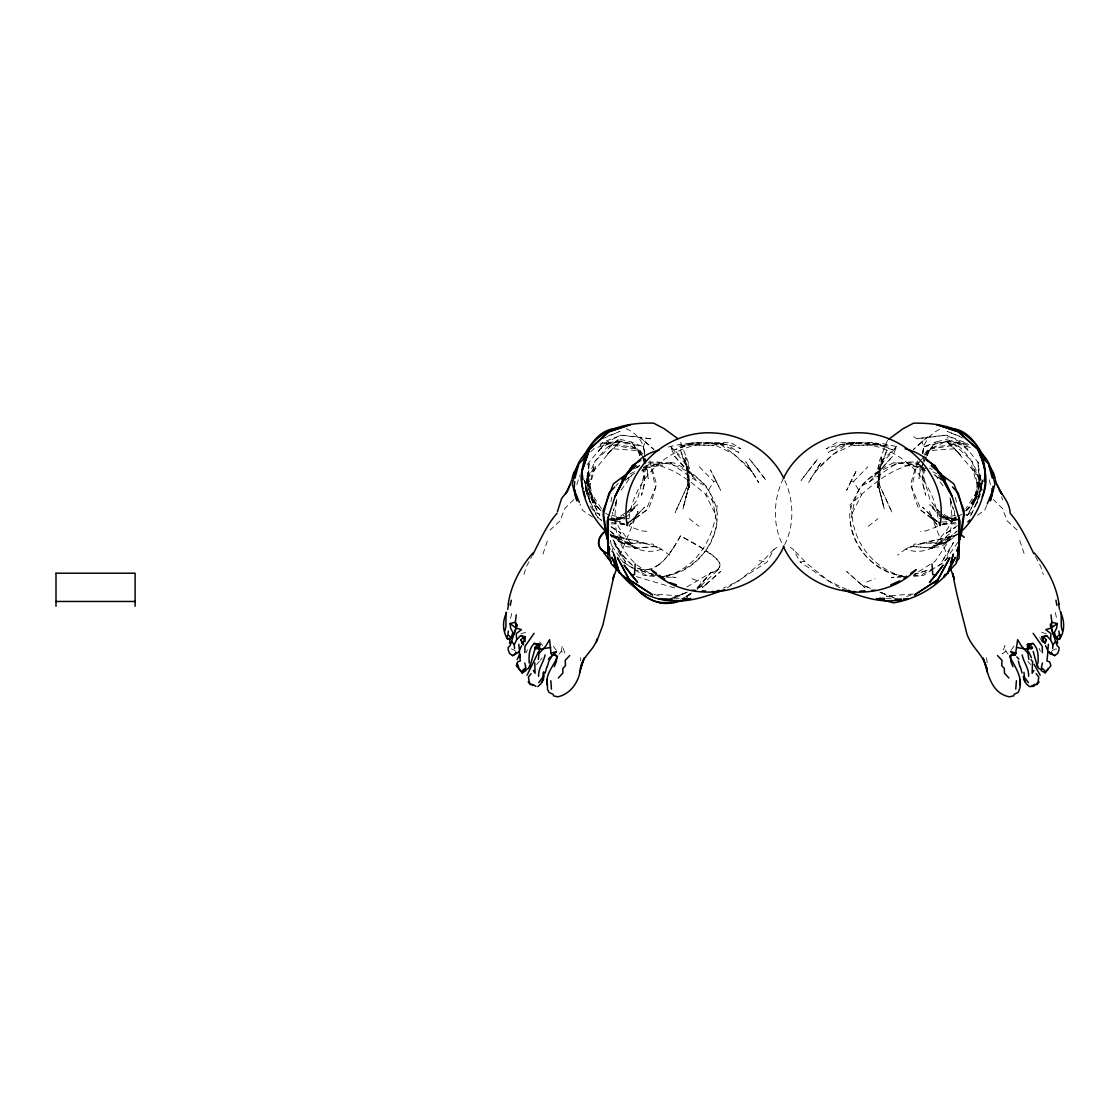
<?xml version="1.0" encoding="UTF-8"?>
<svg xmlns="http://www.w3.org/2000/svg" width="1120" height="1120" viewBox="0 0 1120 1120"><rect width="100%" height="100%" fill="white"/><g stroke="black" fill="none" stroke-linecap="round" stroke-linejoin="round"><path stroke-width="0.75" stroke-dasharray="5 3.75" d="M645.232 466.69L644.462 484.008L641.55 495.236L644.056 484.54L643.846 462.672M966.476 510.664C993.104 485.842 972.216 452.9 946.96 437.486M923.146 467.488L923.174 484.54L925.68 495.236L922.768 484.008L921.998 466.69M923.454 461.076L923.622 457.856M878.78 487.2L884.352 509.32L878.78 487.2L879.872 466.116L877.548 487.592L880.222 465.612L887.194 449.372L879.466 470.904L880.222 465.612L896.756 446.446L892.5 456.372L874.734 476.546L879.774 462.812L896.756 446.446M954.688 510.426L954.324 517.02L947.394 529.018L935.914 543.578L922.782 542.85L905.646 549.136L897.526 555.142M920.374 465.094L918.988 478.66L921.06 465.248M580.314 660.702L580.706 657.72M922.866 453.502L923.902 446.796L921.9 441.742L927.654 437.094L946.302 435.204L964.096 442.218L967.246 445.382L946.302 435.204L916.888 438.802L913.668 436.688M982.086 483.434L980.728 492.03L982.716 480.018L976.794 503.244L971.18 514.57M643.342 467.81L655.9 464.618C680.568 470.834 699.02 488.222 717.178 504.868C714.546 538.048 696.668 570.486 661.332 576.94C689.262 572.656 713.356 551.46 717.066 522.578C713.286 508.62 713.636 490.714 701.092 481.208C686.35 468.706 667.926 460.138 648.2 462.308M966.168 510.888L974.386 499.296L978.838 476.392L978.558 489.16L974.05 503.09L967.372 515.732L980.182 490.616L981.988 483.042M561.246 651.28L562.366 645.638L565.11 653.814L561.246 651.28L558.88 654.444M610.932 501.578L611.814 497.224M924.714 469L923.356 475.664L929.852 499.52L938 510.608M927.43 455.7L928.452 450.702L936.292 441.77L946.162 439.586L949.984 440.65L972.16 461.09L978.558 489.16L974.386 499.296M922.488 453.418L923.902 446.796L936.292 441.77L925.918 455.056M922.726 453.698C922.95 442.078 930.79 433.076 941.094 428.666M932.428 548.506L949.256 534.044C938.602 547.19 922.614 555.52 905.646 549.136L910.154 546.336L932.54 548.03L951.286 536.844L930.86 547.582L932.54 548.03L910.154 546.336M510.566 618.324L511.952 612.486M576.8 484.666L579.726 475.468M628.978 518.938C635.628 466.34 689.892 428.96 740.88 448.756L730.94 442.764L692.706 442.484L674.576 449.834L695.618 442.75L678.02 446.32L702.24 443.1L726.908 444.654L738.906 452.438L717.822 442.722L726.908 444.654C707.518 441.868 687.442 441.714 668.472 447.048M688.436 487.2L682.878 509.32L688.436 487.2L687.344 466.116L689.668 487.592L687.008 465.612L680.022 449.372L687.75 470.904L687.008 465.612L670.474 446.446L674.716 456.372L692.496 476.546L687.456 462.812L670.474 446.446M689.374 484.512L684.222 503.902L689.374 484.512L688.268 462.196L679.742 440.258M965.734 510.37L968.506 508.536L978.46 489.412L981.036 479.766L978.194 469.112L981.974 490.35M601.048 510.888L598.724 508.536L588.756 489.412L595.756 465.542L586.18 479.766L584.962 491.988L589.022 469.112L586.18 479.766C589.26 490.728 591.766 502.908 600.74 510.664M616.742 499.394L613.312 510.916L617.12 499.436C609.574 531.132 622.314 561.372 653.058 574.476L639.044 570.094L653.366 574.49M523.894 574.532L526.344 566.79L531.72 556.556M542.962 554.064L547.512 540.47M917.406 460.922L910.644 484.204L915.25 500.136L918.638 508.536L931.112 518.21L938.154 525.91L931.63 517.398L933.884 520.59L929.18 511.182L947.352 555.688M619.878 555.688L638.036 511.182L633.346 520.59L635.6 517.398L629.062 525.91M980.462 493.752L976.794 503.244L980.182 490.616L979.958 475.384L977.9 461.776L980.182 490.616L974.05 503.09L979.958 475.384L978.558 489.16L965.846 508.592M783.37 478.45C773.36 498.792 772.366 524.286 782.53 544.712M887.474 440.258L878.962 462.196L877.842 484.512L883.008 503.902L882.574 502.32M644.868 456.862L643.328 446.796L645.316 441.742L639.576 437.094L620.914 435.204L603.134 442.218L599.984 445.382L620.914 435.204L650.328 438.802L653.548 436.688M986.608 505.54L984.662 510.356L976.024 516.152M923.286 462.952L920.71 469.084L923.622 462.952M923.93 461.426L925.862 456.834M926.506 455.294L928.452 450.702L933.45 447.314L957.362 443.688L972.902 448.252M925.89 454.748L928.41 448.84L923.566 455.42M970.48 515.83L979.748 495.32M924.35 461.426L926.534 456.834M927.262 455.294L930.174 449.176L946.288 441.168L953.75 445.298L930.174 449.176L925.708 454.482M526.092 652.666L527.464 649.782M851.172 480.928L846.636 490.294L856.772 469.924L851.172 480.928L853.468 481.53L861.602 494.816L852.04 513.534C853.202 543.928 875.924 571.046 905.898 576.94C877.954 572.656 853.86 551.46 850.15 522.578C853.93 508.62 853.58 490.714 866.138 481.208C880.866 468.706 899.304 460.138 919.016 462.308M912.884 546.7L914.172 544.096L920.626 544.068L955.962 535.052L943.278 543.774L933.688 545.636L948.808 541.128L957.838 534.016M784.686 544.712C794.85 524.286 793.856 498.792 783.846 478.45M727.356 587.86L767.032 562.03L774.046 549.29L776.958 547.358M716.044 480.928L710.444 469.924L720.594 490.294L716.044 480.928L713.748 481.53L705.614 494.816L715.176 513.534M673.568 547.75L680.526 535.836L699.594 546.252L715.414 557.704A126 22.568 17.1 0 1 720.076 564.368L718.872 569.086L697.074 589.232M587.104 464.828C592.27 457.744 598.276 451.528 604.002 444.864L599.704 449.456M673.148 548.38L666.288 557.536L659.764 563.934M598.458 451.332L600.11 448.882L610.68 442.022L603.274 444.08L622.734 441.056L600.698 443.268M957.922 542.122L944.258 561.946L934.57 568.232M925.554 454.832L928.452 450.702L954.716 448.77L961.002 455.322L946.288 441.168L954.716 448.77L981.036 479.766L982.114 490.462M621.138 490.14L631.974 474.992L634.662 473.214M628.208 512.008L637.364 499.52L643.874 475.664L642.516 469M1011.052 650.118L1014.762 645.106M610.68 535.024L618.408 541.128L633.542 545.636L623.952 543.774L611.254 535.052L617.596 537.432L620.872 533.036L609.854 525.686M919.814 464.422L915.166 462.98L893.886 462.77C871.64 472.066 852.768 489.944 849.688 514.864C850.654 543.69 871.668 571.9 901.11 575.624M540.302 660.254L542.108 658M920.136 461.132L916.79 465.122L911.694 487.13L921.494 510.776L939.806 522.914M921.242 459.802L924.588 455.812M630.014 524.804L636.104 518.21L648.592 508.536L651.966 500.136L656.572 484.204L649.81 460.922M536.606 664.58L539.378 661.332M862.162 485.576L869.232 481.992L892.5 456.372M697.816 587.608L710.85 572.796L716.674 570.71L720.244 566.23A130.368 23.296 17.1 0 0 707.854 551.712M965.958 510.86L972.762 503.734L981.036 479.766L971.46 465.542L978.46 489.412M584.864 481.53L587.048 490.616L599.858 515.732L593.166 503.09L588.658 489.16L588.378 476.392L595.07 461.09L620.256 437.486M615.902 485.814L618.226 483.406M774.046 549.29L760.816 563.052L738.584 580.986L723.352 588.126M853.468 481.53L867.874 466.774M629.748 522.424L644.714 507.15L630.434 521.5M697.55 587.482L710.85 572.796A179.62 32.102 17.1 0 0 713.916 571.914M590.758 451.836L594.328 448.252L609.868 443.688L633.78 447.314L638.778 450.702L643.608 457.576M573.916 499.548L564.802 508.438L560.014 520.94L550.102 530.04M629.02 512.904L635.11 507.094L625.436 514.234M697.004 588.378L710.85 572.796L686.084 587.44M718.872 569.086L713.916 571.914M921.9 441.742L913.332 449.554L927.654 437.094L916.888 438.802M948.304 557.648L940.688 564.298L919.702 575.876L912.8 576.408M929.726 541.128L949.62 537.432L957.264 530.88M957.376 525.686L946.358 533.036L949.62 537.432L956.998 531.132M624.876 480.634L631.974 474.992M868.266 526.302L877.996 518.7M691.502 593.096L687.092 596.274M659.162 564.396L652.666 568.288M607.754 519.47L615.762 521.374L624.05 515.256M686.476 596.638L691.502 593.348M627.634 478.646L634.522 473.704M937.832 517.244C930.748 465.346 876.442 429.268 826.35 448.756L836.276 442.764L874.524 442.484L892.654 449.834L871.598 442.75L889.196 446.32L864.99 443.1L840.308 444.654L849.408 442.722L828.324 452.438L840.308 444.654L856.828 442.778L848.218 443.464C832.93 454.076 817.082 465.626 808.514 482.664L821.45 461.678L815.122 471.926L833.238 454.202L856.828 442.778L882.266 443.45L898.744 447.048M869.232 481.992L896.616 463.204L918.162 464.618L922.544 466.76M957.362 533.904L943.278 543.774L948.808 541.128L941.29 546.644L930.86 547.582M686.294 596.694L691.39 593.194M644.742 453.418L643.328 446.796L630.938 441.77L621.054 439.586L617.232 440.65L606.564 447.902L595.07 461.09L588.658 489.16L592.83 499.296L598.724 508.536M685.874 596.484L691.026 593.026M625.072 513.058L615.37 519.54L610.75 519.26M626.458 512.134L637.546 504.728L627.494 516.054L610.862 518.882M627.424 522.914L645.736 510.776L655.522 487.13L650.44 465.122M966.448 515.536L970.466 512.862L965.72 514.99M956.018 516.782L951.846 519.54L938.91 518.546M1005.984 651.28L1002.12 653.814L1004.864 645.638L1005.984 651.28L1008.336 654.444M933.184 569.128L923.482 575.414L913.164 575.512M686.196 596.806L690.452 594.104M946.358 533.036L955.668 527.38M608.706 446.586L617.568 441.476L630.238 443.072M956.284 517.23L951.846 519.54L942.76 516.922M957.768 516.46L962.206 514.15L957.222 515.088M636.552 467.264L639.604 465.724M680.764 599.228L684.586 597.352M630.042 473.928L635.894 471.072M644.672 466.76L649.068 464.618L673.344 462.77C695.59 472.066 714.462 489.944 717.542 514.864C716.562 543.69 695.548 571.9 666.12 575.624M636.384 467.138L639.464 465.626M1052.142 650.636L1055.768 648.872L1058.96 650.076M937.482 526.428L926.282 530.838L920.43 531.356M611.002 519.246L615.762 521.374L624.134 517.552L611.058 518.672M941.794 522.046L951.468 521.374L956.214 519.246M641.536 470.848L655.9 464.618L662.452 465.192L640.206 468.608M602.924 438.578L619.976 431.424L607.53 436.254M697.62 587.972L705.698 584.668L720.524 571.522L702.296 587.72L705.698 584.668L696.57 588.378M670.404 598.668L687.442 592.102M681.352 594.58L687.904 591.948L673.61 597.436M866.712 581.966L875.224 578.774M949.62 537.432L955.962 535.052M520.898 633.892L525.63 632.24M941.948 524.538L956.242 519.582M906.402 596.54L912.814 594.384M713.216 445.326L686.588 444.808L713.216 445.326L719.012 443.464C734.3 454.076 750.134 465.626 758.716 482.664L745.766 461.678L752.108 471.926L733.978 454.202L710.388 442.778L719.012 443.464M633.444 468.79L638.106 467.334M648.956 463.946L652.05 462.98L673.344 462.77M913.85 574.49L928.186 570.094L914.172 574.476L935.326 561.036L949.074 540.428L952.252 519.176L949.984 497.742L953.414 509.264L949.564 497.784M624.456 516.922L615.37 519.54L610.932 517.23M673.414 598.052L681.044 596.022L653.968 594.02M636.37 547.582L634.676 548.03L615.93 536.844L636.37 547.582L625.926 546.644L618.408 541.128L623.952 543.774L609.868 533.904M649.81 569.268L643.804 569.842L637.238 568.148M940.758 512.134L929.67 504.728L939.736 516.054L951.468 521.374L959.476 519.47M923.902 446.796L949.984 440.65M935.914 543.578L939.946 542.752L922.782 542.85M942.242 517.916L955.556 515.41M790.272 547.358L793.17 549.29L800.184 562.03L808.108 560.658M942.074 524.79L955.794 522.424M936.992 443.072L949.648 441.476L963.942 444.08L956.536 442.022L967.12 448.882L980.112 464.828M644.448 542.85L631.316 543.578L627.284 542.752L644.448 542.85L661.57 549.136C644.616 555.52 628.614 547.19 617.974 534.044L634.676 548.03L657.076 546.336L669.704 555.142M902.706 576.002L891.24 577.514L901.012 577.136M609.21 519.162L624.134 517.552M628.306 518.546L615.37 519.54L611.212 516.782M657.076 546.336L634.788 548.506M913.262 594.02L886.172 596.022L893.802 598.052M956.48 519.26L951.846 519.54L942.144 513.058M674.086 598.892L682.43 598.514M854 445.326L880.642 444.808L854 445.326L848.218 443.464M942.872 523.852L956.186 523.866M611.044 523.866L626.01 523.852M655.788 575.526L643.734 575.414L634.046 569.128M666.204 577.136L675.976 577.514L664.51 576.002M886.466 598.584L893.144 598.892M615.762 521.374L623.812 521.934M654.416 576.408L647.514 575.876L637.028 570.094M956.172 518.672L943.082 517.552L958.02 519.162M646.8 531.356L640.934 530.838L629.734 526.428M927.01 468.608L904.764 465.192L911.316 464.618L923.874 467.81M893.886 462.77L896.616 463.204M650.328 438.802L639.576 437.094L653.814 449.526M939.736 516.054L956.354 518.882M611.436 522.424L625.142 524.79M759.122 560.658L767.032 562.03M610.218 531.132L617.596 537.432L637.504 541.128L646.59 544.068L653.044 544.096L654.346 546.7M611.674 515.41L624.974 517.916M638.764 568.82C659.428 574.28 672.028 550.732 680.512 535.892L707.966 551.74M611.254 535.052L637.504 541.128M617.232 440.65L643.328 446.796M636.23 576.59L676.83 588.588M654.402 594.384L660.828 596.54M610.974 519.582L625.268 524.538M1041.6 632.24L1046.318 633.892M893.62 597.436L879.312 591.948L896.812 598.668M691.992 578.774L700.518 581.966M959.686 436.254L947.24 431.424L962.738 437.92M870.646 588.378L861.518 584.668L846.706 571.522L864.92 587.72L861.518 584.668L871.22 588.644M879.788 592.102L885.864 594.58M925.68 470.848L911.316 464.618C886.662 470.834 868.196 488.222 850.038 504.868L852.04 513.534M599.914 514.276L596.75 512.862L600.782 515.536M846.916 589.554L828.646 580.986L800.184 562.03M511.448 648.872L515.088 650.636M932.792 471.786L937.188 473.928M670.6 463.204L697.984 481.992L705.054 485.576M929.362 468.02L932.316 469.658M635.53 569.254L626.542 564.298L620.186 558.754M958.524 446.586L949.648 441.476L944.496 441.056L966.532 443.268L970.186 445.746M626.136 428.666C636.44 433.076 644.266 442.078 644.49 453.698M611.562 527.38L620.872 533.036M839.86 587.86L828.646 580.986L806.414 563.052L793.17 549.29M632.66 568.232L622.958 561.946L610.274 543.536M605.654 513.114L609.826 515.872M601.58 520.17L597.45 517.412L601.678 520.408M592.648 517.118L582.568 510.356L579.964 503.944M934.08 474.698L940.968 479.64M632.632 565.474L621.6 553.966L610.442 534.814C616.378 546.63 623.056 558.964 634.242 566.608M940.408 513.212L932.106 507.094L940.646 515.228M941.78 514.234L951.468 521.374M689.234 518.7L698.95 526.302M942.354 480.634L935.256 474.992L945.098 488.768M609.952 530.88L617.596 537.432M611.296 551.012L613.83 553.224M645.316 441.742L653.884 449.554M1017.128 530.04L1007.216 520.94L1002.414 508.438L993.314 499.548M936.796 521.5L922.516 507.15L937.482 522.424M699.342 466.774L713.748 481.53M600.138 509.67L594.468 503.734L586.18 479.766L612.514 448.77L620.928 441.168L637.056 449.176L641.522 454.482M674.716 456.372L697.984 481.992M967.512 449.456L963.228 444.864L968.758 451.332M539.56 641.858L542.668 645.47M1027.852 661.332L1030.624 664.58M631.316 543.578L619.836 529.018L612.906 517.02L612.626 512.078M641.312 455.056L630.938 441.77L638.778 450.702L640.71 455.294M642.348 456.386L645.456 460.376M553.392 646.366L556.178 650.118M642.698 454.104L638.82 448.84L641.326 454.748M644.574 458.948L646.506 461.692M590.324 506.198L599.956 520.52M938.476 475.426L941.206 479.514M601.384 508.592L588.658 489.16L587.272 475.384L589.316 461.776L587.048 490.616L590.422 503.244L594.636 511.742M1039.766 637.546L1041.6 640.85M1035.496 556.556L1040.872 566.79L1043.336 574.532M1039.066 648.354L1040.438 651.224M639.968 455.294L637.056 449.176L613.48 445.298L620.928 441.168L606.214 455.322L612.514 448.77L638.778 450.702L639.8 455.7M645.05 466.018L646.506 469.084L645.218 466.018M596.022 514.262L586.768 493.752L584.5 480.018L590.422 503.244L586.768 493.752L584.878 481.712M1001.574 496.86L1002.666 500.024M1019.718 540.47L1024.268 554.064M643.216 459.172L644.672 463.526M989.226 479.78L992.04 491.19M1055.264 612.486L1056.65 618.324M643.944 459.284L644.966 463.568M610.302 540.288L613.452 553.616M955.402 497.224L956.592 503.034M592.83 499.296L588.378 476.392L588.756 489.412M645.134 458.542L645.904 463.568M646.156 465.248L648.228 478.66L646.842 465.094M986.524 657.72L987.294 663.698M643.608 457.856L643.762 461.076M587.272 475.384L587.048 490.616L593.166 503.09L587.272 475.384M881.426 457.296L879.116 484.288L892.108 512.582L879.116 484.288L881.426 457.296M688.1 484.288L675.122 512.582L688.1 484.288L685.804 457.296L688.1 484.288M953.582 542.234L947.884 553.35L941.64 561.96L953.582 542.234M809.284 469.588L801.08 480.438L817.838 458.85L809.284 469.588M757.932 469.588L749.392 458.85L766.136 480.438L757.932 469.588M625.576 561.96L619.332 553.35L613.634 542.234L625.576 561.96"/><path stroke-width="1.5" d="M1032.458 662.858L1032.15 673.274L1033.914 670.39M524.888 652.624L524.93 646.422L534.086 633.304M508.186 604.408C510.734 585.732 520.408 567.224 532.868 553.07M509.67 643.426L509.81 639.422L514.206 633.612L517.02 625.114L515.368 622.272L516.208 614.838M529.214 663.082C528.878 656.124 528.71 648.704 534.268 643.426L539.882 644.392L538.384 659.414M524.972 641.802L525.238 636.692L520.478 635.796L516.656 639.744L514.29 644.812L514.57 648.48M1009.848 656.852C1015.574 667.716 1024.548 679.952 1018.136 692.44L1013.908 694.442M506.044 612.374L505.918 626.78L504.84 631.008M1016.218 653.142L1010.562 651.518L1013.068 653.73L1012.466 654.556L1015.406 654.99L1017.66 639.688L1021.342 645.918L1027.908 653.142L1028.832 659.414M1052.646 648.48L1052.926 644.812L1050.574 639.744L1050.966 633.626L1045.758 629.622L1051.204 628.026L1051.862 622.272L1051.008 614.838M635.222 563.976L634.494 574.574L631.442 575.218L624.078 565.166L637.742 582.484L631.442 575.218M574.672 481.502L574.112 489.51L579.32 502.334M574.896 478.296L578.858 463.778L585.998 456.61M554.148 653.73L554.75 654.556L551.81 654.99L551.012 653.142L556.654 651.518L554.148 653.73L556.71 656.74L556.36 661.654L554.246 666.694M958.384 553.49L958.958 545.79L956.97 550.62M1019.928 684.194L1019.872 684.908L1020.32 679.448M1015.756 689.094L1016.414 680.722M1038.016 663.082C1038.338 656.124 1038.52 648.704 1032.962 643.426L1029.588 644.28L1027.39 648.872L1031.744 648.648L1031.828 647.528M1060.15 634.312L1059.786 638.862L1057.252 639.52M1047.956 649.236L1048.404 644.28M543.27 672.35L542.78 677.306L538.706 682.64M538.622 676.312C538.132 668.374 543.62 662.424 545.062 654.934M508.34 630.98L507.892 634.718L511.434 637.924L512.792 632.282L510.636 628.32L510.048 623.546L515.368 622.272L516.012 628.026L510.188 645.512L508.102 647.584L508.256 650.076L509.516 653.352L512.54 655.62L519.61 651.7M984.018 481.474C986.566 470.82 984.088 459.662 979.258 450.03C965.79 426.916 937.958 422.8 913.57 423.178L903.042 428.694L888.51 439.404M1047.606 651.7L1054.69 655.62L1057.714 653.352L1058.96 650.076L1059.114 647.584L1057.042 645.512L1050.196 625.114L1051.862 622.272L1057.182 623.546L1056.594 628.32L1054.424 632.282L1055.796 637.924L1059.786 638.862C1065.316 630.182 1064.434 619.906 1060.066 610.932M1038.128 681.604L1038.772 677.096L1036.182 673.68M959.868 539.294L964.194 510.818L953.876 483.896L937.79 471.814M553.252 695.758L557.788 696.822C570.766 694.106 579.488 681.128 580.426 668.43C582.078 656.488 594.202 650.076 597.03 638.988M991.396 497.588L992.726 489.524L990.29 500.976L994.938 484.162C992.32 472.864 990.15 459.494 979.846 452.48M507.71 609.364L508.732 603.386M614.082 575.162L602.952 624.806L596.568 641.886M510.328 605.402L511.308 600.236M521.64 645.694L519.19 650.986L520.324 660.94L517.58 661.906L516.292 665.7L522.186 672.812L522.648 670.404L525.84 667.548L524.776 662.998M557.396 511.756L561.624 498.456L566.818 491.862M1042.44 662.998L1041.376 667.548L1044.568 670.404L1045.044 672.812L1050.924 665.7L1049.636 661.906L1046.906 660.94L1048.04 650.986L1045.576 645.694M625.212 479.206L626.598 473.494L630.602 470.582M515.844 652.008L515.354 654.01L512.54 655.62M546.896 679.448L547.344 684.908C544.964 674.212 553.672 666.092 557.382 656.852M628.138 522.34L627.298 525.728C617.428 474.362 664.902 428.96 714.77 433.034C743.414 434.728 771.484 452.27 783.846 478.45M982.17 496.692C990.038 480.802 984.046 464.282 977.69 449.218L958.454 431.83L936.684 424.592L958.454 431.83L977.69 449.218C992.978 476.084 983.64 508.914 962.99 529.942M579.866 672.098L584.15 658L580.426 668.43M613.984 574.994L612.85 579.334L616.938 567.854M545.202 673.008L546.742 667.198M547.26 666.806L548.898 661.024L552.888 654.78L555.492 655.144M949.522 566.874L947.646 573.286C933.38 588.868 914.564 599.34 893.704 602.826L876.358 598.458M950.474 563.668L953.302 554.036L950.068 567.588L947.646 573.286L955.486 557.34L950.334 565.824M572.012 478.408L573.776 472.598L578.564 465.094M959.49 539.896L961.52 533.54L964.082 515.228L958.286 493.066L952.476 487.032M1042.258 641.802L1041.992 636.692L1043.504 636.86L1046.29 639.828L1045.03 643.538L1043.084 640.57L1043.504 636.86L1046.752 635.796L1050.574 639.744M517.02 625.114L516.012 628.026L521.472 629.622L516.264 633.626L516.656 639.744M506.604 612.486C502.404 621.026 502.39 630.7 507.444 638.862L509.964 639.52M542.024 682.066L544.012 676.438L543.872 671.874M571.788 479.766L567.854 490.546L565.516 493.92L569.842 485.072M956.872 551.152L959.28 544.628L960.036 521.178L952.168 496.566L934.668 465.43L926.548 460.376M529.816 666.778L535.388 647.528M987.252 503.944L993.104 489.51L992.88 486.304M529.844 665.322L528.458 668.542L525.56 669.564M538.398 652.008L527.03 675.262M517.188 659.554L519.792 654.052L520.184 656.978M783.37 478.45C795.746 452.27 823.802 434.728 852.446 433.034C902.314 428.96 949.788 474.362 939.932 525.728L939.092 522.34M783.888 546.266C762.342 595.714 688.66 607.768 651.056 569.646L656.544 573.384M640.668 460.376L632.562 465.43L627.466 473.186L615.048 496.566L608.328 517.034L607.18 521.178L608.062 558.348L611.184 561.75M582.554 457.744C589.932 445.172 599.704 429.114 616 428.512M659.106 450.114C636.09 455.196 624.106 476.77 615.048 496.566L622.664 480.354L632.562 465.43M1046.29 639.828L1044.218 642.432M543.69 678.916L540.904 683.788L537.81 686.588M532.574 555.086C540.064 540.722 546.154 525.7 557.074 513.268M945.182 574.294L943.474 577.122L956.34 563.332L959.28 544.628L958.902 517.034L959.154 558.348L956.032 561.75M525.238 636.692L523.726 636.86L520.94 639.828L523.614 644.77L522.186 643.538L524.132 640.57L523.726 636.86L520.478 635.796M1036.938 684.684L1038.982 681.73L1034.46 685.566M1031.744 648.648L1032.43 647.668L1029.588 644.28L1027.348 644.392L1027.908 653.142M517.412 663.656L519.162 669.018L522.186 672.812L524.118 670.068M1027.39 648.872L1029.154 646.408L1027.32 648.718M935.788 575.218L943.138 565.166L929.474 582.484L935.788 575.218L932.736 574.574L931.994 563.976M531.048 673.68L528.458 677.096L529.102 681.604M1052.926 644.812L1055.558 641.396M1048.068 669.018L1045.044 672.812L1041.124 670.53M603.68 532.574C595.126 539.182 598.22 552.174 609 553.798M534.268 643.426L537.642 644.28L539.826 648.872L535.472 648.648L534.786 647.668L537.642 644.28L539.882 644.392M1012.984 666.694L1010.87 661.654L1010.506 656.74L1013.068 653.73M605.878 530.194L601.384 535.472A182.322 36.736 -16.5 0 0 598.444 543.368C598.542 548.534 603.512 551.628 607.782 553.336M558.348 678.006L562.828 673.106L562.856 668.472L565.474 665.658L565.208 660.352L569.744 655.564M604.366 531.79L605.094 530.992M1057.182 623.546L1051.344 627.914L1053.01 633.612L1057.42 639.422L1057.546 643.426M539.308 653.142L545.888 645.918L549.556 639.688L551.012 653.142M548.366 659.078L550.396 656.95M614.74 487.032L608.944 493.066L603.148 515.228L605.696 533.54L608.748 543.06M621.712 479.78L626.346 474.95M934.976 583.758L938.378 580.258M1055.796 637.924L1059.324 634.718L1058.89 630.98M587.384 452.48C577.066 459.494 574.896 472.864 572.278 484.162L576.926 500.976L576.226 496.454M627.466 473.186L636.146 465.64M967.75 521.906L970.004 519.96M556.71 656.74L557.648 656.026M629.426 471.814L613.354 483.896L603.036 510.818L607.348 539.294M899.71 580.86L890.722 584.864M903.826 578.06L906.57 576.184M910.686 573.384L916.16 569.646C878.556 607.768 804.888 595.714 783.328 546.266M724.556 589.582C706.454 596.33 685.23 604.45 665.742 599.27L672.42 598.962M1031.282 686.392L1034.558 684.404M522.186 672.812L526.106 670.53M551.81 654.99L554.75 654.556M718.788 590.268L715.75 591.696L712.362 591.486M1010.982 655.396L1013.796 654.122L1015.406 654.99M678.272 600.908L675.71 601.804M1012.466 654.556L1013.796 654.122M678.734 600.712C659.988 609.14 641.564 596.624 630.672 582.134M511.434 637.924L507.444 638.862L507.192 635.824M674.842 602.07L664.104 603.344L653.548 600.936M1050.588 626.864L1052.87 626.276M673.512 602.826L690.858 598.458M550.662 647.472L539.504 649.348M1013.964 695.758L1009.442 696.822C990.696 693.308 988.064 672.924 983.066 658L986.79 668.43M1041.992 636.692L1046.752 635.796M1027.348 644.392L1032.962 643.426M683.494 599.368L688.226 598.598M1010.422 655.326L1014.342 654.78L1012.256 653.198M671.09 600.572C645.848 600.096 620.438 581.21 611.73 557.34L617.736 567.238M682.92 599.13L687.988 598.514M671.958 602.392L659.652 602.616M903.546 599.494L908.334 599.116L903.42 599.158M854.854 591.486L851.48 591.696L848.428 590.268M859.922 591.164L864.976 590.842M871.724 590.422L875.098 590.198M1033.858 686.294L1029.406 686.588L1026.312 683.788L1023.526 678.916M684.096 598.444L687.428 598.29M534.786 647.668L538.958 647.542M1027.726 649.348L1016.568 647.472M56.098 573.216L135.1 573.216L135.1 606.228M56 601.468L135.1 601.468M665.448 599.186L658.882 599.116L665.28 599.62M1028.272 647.542L1032.43 647.668M879.788 598.29L884.8 598.514M894.81 598.962L901.488 599.27C882 604.45 860.776 596.33 842.674 589.582M692.118 590.198L695.492 590.422M702.24 590.842L705.614 591.052M898.03 600.852L901.208 601.188L897.82 600.782M951.23 428.512C968.1 429.226 977.97 446.138 985.46 459.214M879.228 598.514L884.296 599.13M879.004 598.598L883.736 599.368M670.25 582.736L676.494 584.864M1041.656 669.564L1038.758 668.542L1036.686 663.712M905.086 448.826C928.872 454.174 943.824 475.006 952.168 496.566L939.764 473.186L931.07 465.64M553.434 654.122L556.234 655.396M553.308 694.442L549.08 692.44L547.582 689.64L547.302 684.194M647.696 598.024L654.22 601.202M1054.69 655.62L1051.862 654.01L1051.372 652.008M532.658 684.404L535.948 686.392M510.048 623.546L515.872 627.914M659.288 575.26L664.762 578.998M648.256 598.276L641.844 593.908L630.392 582.078M937.958 471.548L940.632 473.494L943.194 479.892M1009.582 656.026L1010.506 656.74M960.274 534.044L964.334 537.348M677.684 438.55L664.174 428.694L653.66 423.178C627.774 422.296 597.142 428.33 585.732 454.706C582.792 465.584 578.942 477.512 583.002 488.558M532.77 685.566L528.234 681.73L530.292 684.684M642.362 594.146L631.904 583.548M980.042 455.42L988.372 463.778L992.32 478.296M630.504 582.89L623.826 576.002M626.584 577.92L632.24 583.758M939.708 473.746L945.518 479.78M1016.82 656.95L1018.85 659.078M997.486 655.564L1002.022 660.352L1001.756 665.658L1004.36 668.472L1004.388 673.106L1008.882 678.006M623.756 577.122L610.89 563.332L607.936 544.628L608.328 517.034L607.936 544.628L609.742 549.514M618.352 570.108L613.732 564.858M1034.362 553.07C1046.808 567.224 1056.496 585.732 1059.044 604.408M604.226 529.942C589.694 514.192 579.488 493.164 581.966 471.324L589.526 449.218L608.762 431.83L630.532 424.592L608.762 431.83L589.526 449.218L581.966 471.324L582.988 479.78M611.002 561.722L603.918 553.056M995.428 479.766C997.934 492.212 1009.736 500.038 1010.156 513.268C1020.614 525.294 1026.858 539.63 1033.802 553.616M629.552 580.706L630.112 581.42M511.672 641.396L514.29 644.812M1028.51 682.64L1024.436 677.306L1023.946 672.35M628.46 579.264L629.006 579.992M1031.058 659.638L1032.766 662.018M538.062 646.408L539.826 648.872M999.362 490.546L1001.7 493.92L997.374 485.072M1048.922 651.574L1050.574 654.038M934.668 465.43L944.552 480.354M1033.13 633.304L1042.286 646.422L1042.342 652.624M988.666 465.094L993.454 472.598L995.204 478.408M533.316 670.39L535.08 673.274L534.772 662.858M1034.026 664.244L1040.2 675.262M1028.818 652.008L1031.464 657.706M609.588 549.01L608.272 545.79L608.72 551.95M1037.414 666.778L1033.186 651.42M1023.204 676.438L1025.206 682.066M950.278 567.854L954.366 579.334L952.854 573.552C956.088 593.824 961.94 613.55 966.77 633.458C971.11 647.92 986.132 656.39 987.364 672.098M520.94 639.828L522.186 643.538M1022.154 654.934C1023.61 662.424 1029.098 668.374 1028.608 676.312M1018.332 661.024L1019.956 666.806M1020.474 667.198L1022.028 673.008M1062.376 631.008L1061.298 626.78L1061.186 612.374M583.828 491.82L585.06 496.692M575.19 492.296L574.49 489.524L575.82 497.588L575.708 494.62M940.632 473.494L941.668 477.778M1055.908 600.236L1056.888 605.402M1058.484 603.386L1059.52 609.364M518.812 644.28L519.26 649.236M550.802 680.722L551.46 689.094M56 573.216L56 606.228M949.704 557.872L937.846 579.754L914.69 594.818L937.846 579.754L949.704 557.872M652.526 594.818L629.37 579.754L617.526 557.872L629.37 579.754L652.526 594.818M619.584 573.286L617.162 567.588L613.914 554.036L619.584 573.286"/></g></svg>
